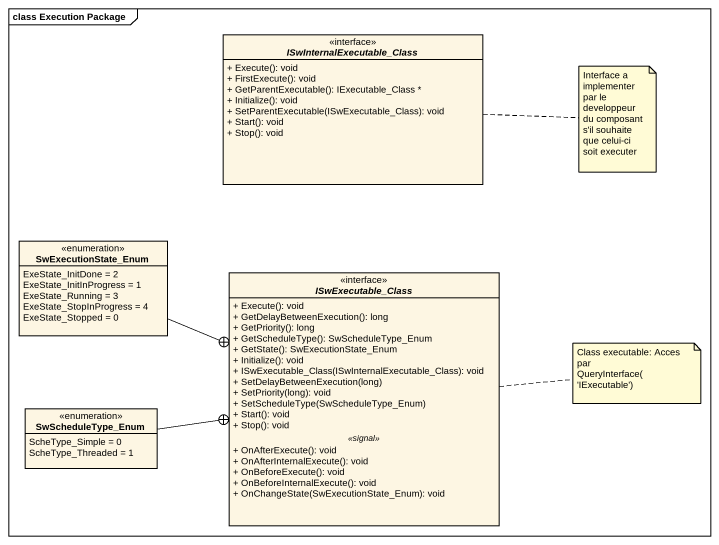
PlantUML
@startuml
mainframe class Execution Package
hide circle
hide empty members
skinparam classAttributeIconSize 0
interface ISwInternalExecutable_Class <<interface>> {
  + Execute(): void
  + FirstExecute(): void
  + GetParentExecutable(): IExecutable_Class *
  + Initialize(): void
  + SetParentExecutable(ISwExecutable_Class): void
  + Start(): void
  + Stop(): void
}
enum SwExecutionState_Enum {
  ExeState_InitDone = 2
  ExeState_InitInProgress = 1
  ExeState_Running = 3
  ExeState_StopInProgress = 4
  ExeState_Stopped = 0
}
interface ISwExecutable_Class <<interface>> {
  + Execute(): void
  + GetDelayBetweenExecution(): long
  + GetPriority(): long
  + GetScheduleType(): SwScheduleType_Enum
  + GetState(): SwExecutionState_Enum
  + Initialize(): void
  + ISwExecutable_Class(ISwInternalExecutable_Class): void
  + SetDelayBetweenExecution(long)
  + SetPriority(long): void
  + SetScheduleType(SwScheduleType_Enum)
  + Start(): void
  + Stop(): void
  .. <<signal>> ..
  + OnAfterExecute(): void
  + OnAfterInternalExecute(): void
  + OnBeforeExecute(): void
  + OnBeforeInternalExecute(): void
  + OnChangeState(SwExecutionState_Enum): void
}
enum SwScheduleType_Enum {
  ScheType_Simple = 0
  ScheType_Threaded = 1
}
SwExecutionState_Enum -right-+ ISwExecutable_Class
SwScheduleType_Enum -right-+ ISwExecutable_Class
note right of ISwInternalExecutable_Class : Interface a implementer par le developpeur du composant s'il souhaite que celui-ci soit executer
note right of ISwExecutable_Class : Class executable: Acces par QueryInterface('IExecutable')
@enduml
